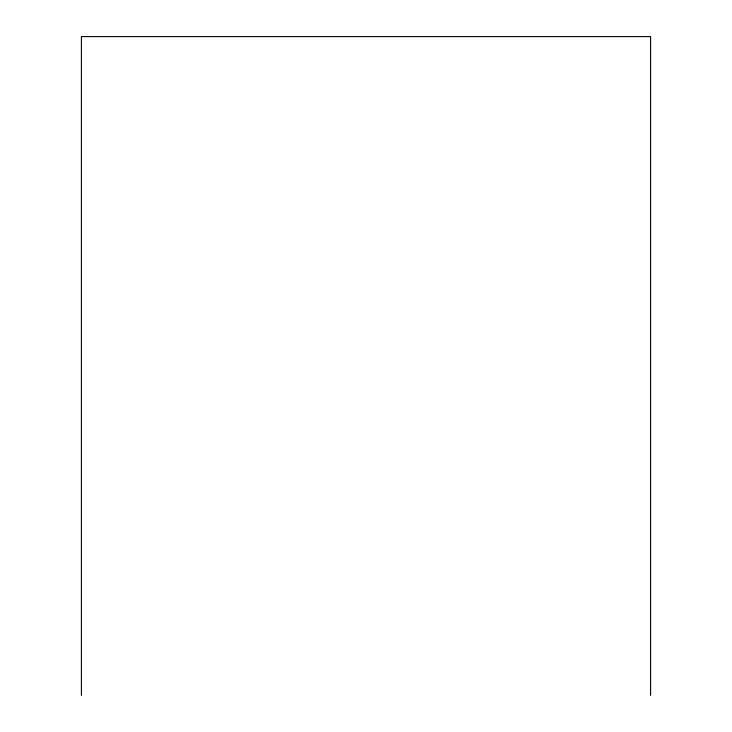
<?xml version="1.0" encoding="UTF-8"?>
<svg xmlns="http://www.w3.org/2000/svg" width="732" height="732" viewBox="0 0 732 732"><rect width="100%" height="100%" fill="white"/><g stroke="black" fill="none" stroke-linecap="round" stroke-linejoin="round"><path stroke-width="1.1" d="M650.592 695.4L650.592 36.6L81.408 36.6L81.408 695.4"/></g></svg>
